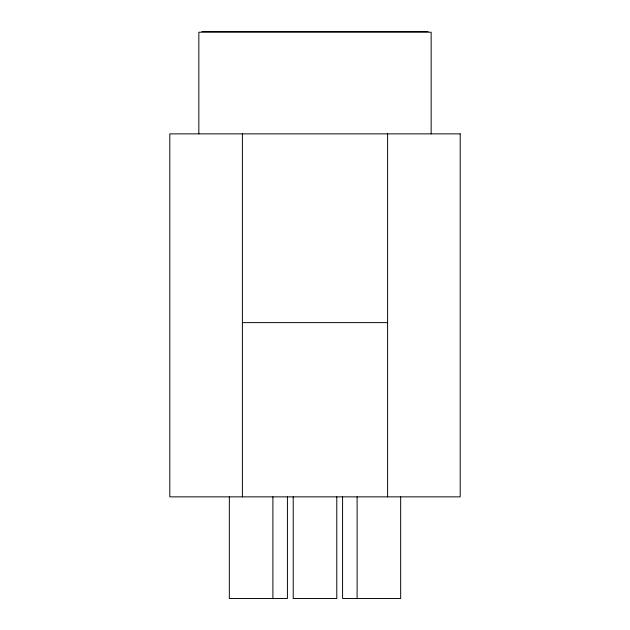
<?xml version="1.0" encoding="UTF-8"?>
<svg xmlns="http://www.w3.org/2000/svg" width="630" height="630" viewBox="0 0 630 630"><rect width="100%" height="100%" fill="white"/><g stroke="black" fill="none" stroke-linecap="round" stroke-linejoin="round"><path stroke-width="0.94" d="M201.923 31.5L428.077 31.5M242.4 322.623L387.6 322.623M431.156 133.867L431.156 32.224L198.844 32.224L198.844 133.867M400.664 496.857L400.664 598.5L342.586 598.5L342.586 496.857M387.6 133.867L387.6 496.857M357.108 496.857L357.108 598.5M336.782 496.857L336.782 598.5L293.218 598.5L293.218 496.857M287.414 496.857L287.414 598.5L229.336 598.5L229.336 496.857M272.892 496.857L272.892 598.5M242.4 133.867L242.4 496.857M460.199 133.867L169.801 133.867L169.801 496.857L460.199 496.857L460.199 133.867"/></g></svg>
